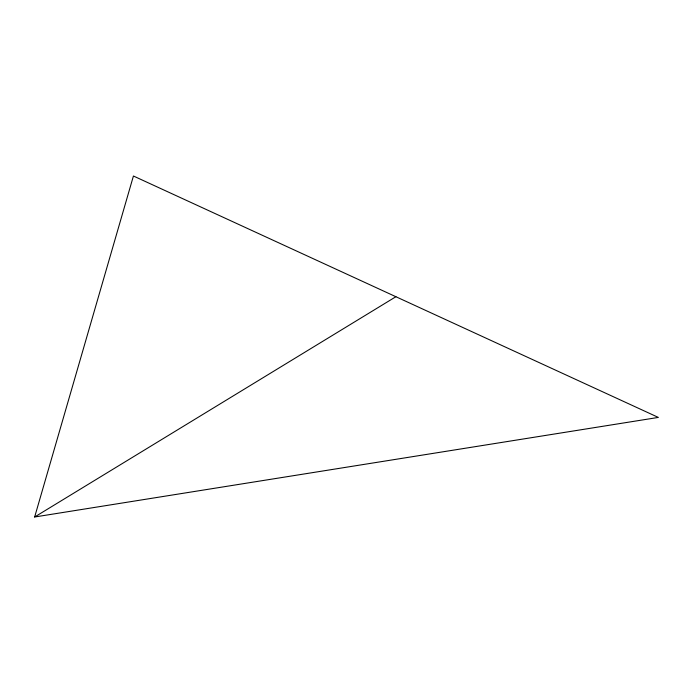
<?xml version="1.0" encoding="UTF-8"?>
<svg xmlns="http://www.w3.org/2000/svg" width="693" height="693" viewBox="0 0 693 693"><rect width="100%" height="100%" fill="white"/><g stroke="black" fill="none" stroke-linecap="round" stroke-linejoin="round"><path stroke-width="1.04" d="M34.65 516.995L133.428 176.005L658.35 417.42L34.65 516.995L395.894 296.717"/></g></svg>
